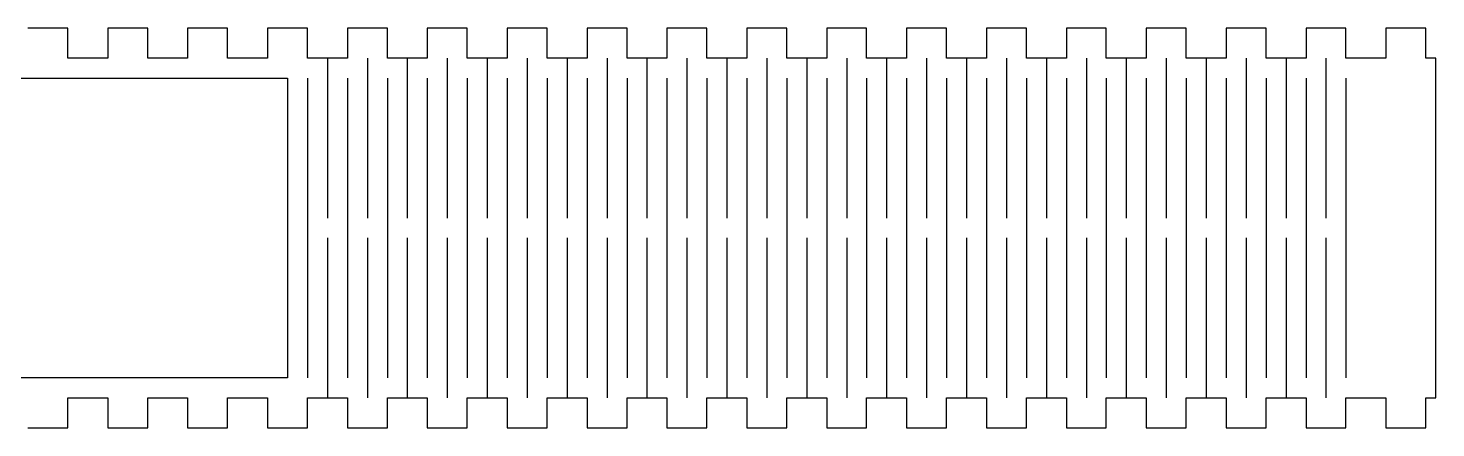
# Model space of a CAD drawing. Header units: millimetres. Extents: x 2233 to 2700, y 1079 to 1274.
# Drawn here: x 2545.1 to 2686.1, y 1079 to 1119 of the extents above; entities that cross this region are included whole.
import ezdxf

# ---------------------------------------------------------------- set-up
doc = ezdxf.new("R2010")
doc.units = ezdxf.units.MM
for name, color, linetype in [('First Etch', 7, 'Continuous'), ('Second Cut', 3, 'Continuous'), ('Third Cut', 2, 'Continuous')]:
    doc.layers.add(name, color=color, linetype=linetype)

msp = doc.modelspace()

# ---------------------------------------------------------------- linework, layer by layer
at = {"layer": 'First Etch'}
msp.add_lwpolyline([(2571.09, 1083.98), (2497.09, 1083.98), (2497.09, 1113.98), (2571.09, 1113.98)], close=True, dxfattribs=at)
at = {"layer": 'Second Cut'}
for p, q in [((2575.09, 1115.98), (2575.09, 1099.98)), ((2579.09, 1115.98), (2579.09, 1099.98)), ((2583.09, 1115.98), (2583.09, 1099.98)), ((2587.09, 1115.98), (2587.09, 1099.98)), ((2591.09, 1115.98), (2591.09, 1099.98)), ((2595.09, 1115.98), (2595.09, 1099.98)), ((2599.09, 1115.98), (2599.09, 1099.98)), ((2603.09, 1115.98), (2603.09, 1099.98)), ((2607.09, 1115.98), (2607.09, 1099.98)), ((2611.09, 1115.98), (2611.09, 1099.98)), ((2615.09, 1115.98), (2615.09, 1099.98)), ((2619.09, 1115.98), (2619.09, 1099.98)), ((2623.09, 1115.98), (2623.09, 1099.98)), ((2627.09, 1115.98), (2627.09, 1099.98)), ((2631.09, 1115.98), (2631.09, 1099.98)), ((2635.09, 1115.98), (2635.09, 1099.98)), ((2639.09, 1115.98), (2639.09, 1099.98)), ((2643.09, 1115.98), (2643.09, 1099.98)), ((2647.09, 1115.98), (2647.09, 1099.98)), ((2651.09, 1115.98), (2651.09, 1099.98)), ((2655.09, 1115.98), (2655.09, 1099.98)), ((2659.09, 1115.98), (2659.09, 1099.98)), ((2663.09, 1115.98), (2663.09, 1099.98)), ((2667.09, 1115.98), (2667.09, 1099.98)), ((2671.09, 1115.98), (2671.09, 1099.98)), ((2675.09, 1115.98), (2675.09, 1099.98)), ((2573.09, 1113.98), (2573.09, 1083.98)), ((2577.09, 1113.98), (2577.09, 1083.98)), ((2581.09, 1113.98), (2581.09, 1083.98)), ((2585.09, 1113.98), (2585.09, 1083.98)), ((2589.09, 1113.98), (2589.09, 1083.98)), ((2593.09, 1113.98), (2593.09, 1083.98)), ((2597.09, 1113.98), (2597.09, 1083.98)), ((2601.09, 1113.98), (2601.09, 1083.98)), ((2605.09, 1113.98), (2605.09, 1083.98)), ((2609.09, 1113.98), (2609.09, 1083.98)), ((2613.09, 1113.98), (2613.09, 1083.98)), ((2617.09, 1113.98), (2617.09, 1083.98)), ((2621.09, 1113.98), (2621.09, 1083.98)), ((2625.09, 1113.98), (2625.09, 1083.98)), ((2629.09, 1113.98), (2629.09, 1083.98)), ((2633.09, 1113.98), (2633.09, 1083.98)), ((2637.09, 1113.98), (2637.09, 1083.98)), ((2641.09, 1113.98), (2641.09, 1083.98)), ((2645.09, 1113.98), (2645.09, 1083.98)), ((2649.09, 1113.98), (2649.09, 1083.98)), ((2653.09, 1113.98), (2653.09, 1083.98)), ((2657.09, 1113.98), (2657.09, 1083.98)), ((2661.09, 1113.98), (2661.09, 1083.98)), ((2665.09, 1113.98), (2665.09, 1083.98)), ((2669.09, 1113.98), (2669.09, 1083.98)), ((2673.09, 1113.98), (2673.09, 1083.98)), ((2677.09, 1113.98), (2677.09, 1083.98)), ((2575.09, 1097.98), (2575.09, 1081.98)), ((2579.09, 1097.98), (2579.09, 1081.98)), ((2583.09, 1097.98), (2583.09, 1081.98)), ((2587.09, 1097.98), (2587.09, 1081.98)), ((2591.09, 1097.98), (2591.09, 1081.98)), ((2595.09, 1097.98), (2595.09, 1081.98)), ((2599.09, 1097.98), (2599.09, 1081.98)), ((2603.09, 1097.98), (2603.09, 1081.98)), ((2607.09, 1097.98), (2607.09, 1081.98)), ((2611.09, 1097.98), (2611.09, 1081.98)), ((2615.09, 1097.98), (2615.09, 1081.98)), ((2619.09, 1097.98), (2619.09, 1081.98)), ((2623.09, 1097.98), (2623.09, 1081.98)), ((2627.09, 1097.98), (2627.09, 1081.98)), ((2631.09, 1097.98), (2631.09, 1081.98)), ((2635.09, 1097.98), (2635.09, 1081.98)), ((2639.09, 1097.98), (2639.09, 1081.98)), ((2643.09, 1097.98), (2643.09, 1081.98)), ((2647.09, 1097.98), (2647.09, 1081.98)), ((2651.09, 1097.98), (2651.09, 1081.98)), ((2655.09, 1097.98), (2655.09, 1081.98)), ((2659.09, 1097.98), (2659.09, 1081.98)), ((2663.09, 1097.98), (2663.09, 1081.98)), ((2667.09, 1097.98), (2667.09, 1081.98)), ((2671.09, 1097.98), (2671.09, 1081.98)), ((2675.09, 1097.98), (2675.09, 1081.98))]:
    msp.add_line(p, q, dxfattribs=at)
at = {"layer": 'Third Cut'}
msp.add_lwpolyline([(2545.09, 1078.98), (2549.09, 1078.98), (2549.09, 1081.98), (2553.09, 1081.98), (2553.09, 1078.98), (2557.09, 1078.98), (2557.09, 1081.98), (2561.09, 1081.98), (2561.09, 1078.98), (2565.09, 1078.98), (2565.09, 1081.98), (2569.09, 1081.98), (2569.09, 1078.98), (2573.09, 1078.98), (2573.09, 1081.98), (2577.09, 1081.98), (2577.09, 1078.98), (2581.09, 1078.98), (2581.09, 1081.98), (2585.09, 1081.98), (2585.09, 1078.98), (2589.09, 1078.98), (2589.09, 1081.98), (2593.09, 1081.98), (2593.09, 1078.98), (2597.09, 1078.98), (2597.09, 1081.98), (2601.09, 1081.98), (2601.09, 1078.98), (2605.09, 1078.98), (2605.09, 1081.98), (2609.09, 1081.98), (2609.09, 1078.98), (2613.09, 1078.98), (2613.09, 1081.98), (2617.09, 1081.98), (2617.09, 1078.98), (2621.09, 1078.98), (2621.09, 1081.98), (2625.09, 1081.98), (2625.09, 1078.98), (2629.09, 1078.98), (2629.09, 1081.98), (2633.09, 1081.98), (2633.09, 1078.98), (2637.09, 1078.98), (2637.09, 1081.98), (2641.09, 1081.98), (2641.09, 1078.98), (2645.09, 1078.98), (2645.09, 1081.98), (2649.09, 1081.98), (2649.09, 1078.98), (2653.09, 1078.98), (2653.09, 1081.98), (2657.09, 1081.98), (2657.09, 1078.98), (2661.09, 1078.98), (2661.09, 1081.98), (2665.09, 1081.98), (2665.09, 1078.98), (2669.09, 1078.98), (2669.09, 1081.98), (2673.09, 1081.98), (2673.09, 1078.98), (2677.09, 1078.98), (2677.09, 1081.98), (2681.09, 1081.98), (2681.09, 1078.98), (2685.09, 1078.98), (2685.09, 1081.98), (2686.09, 1081.98), (2686.09, 1115.98), (2685.09, 1115.98), (2685.09, 1118.98), (2681.09, 1118.98), (2681.09, 1115.98), (2677.09, 1115.98), (2677.09, 1118.98), (2673.09, 1118.98), (2673.09, 1115.98), (2669.09, 1115.98), (2669.09, 1118.98), (2665.09, 1118.98), (2665.09, 1115.98), (2661.09, 1115.98), (2661.09, 1118.98), (2657.09, 1118.98), (2657.09, 1115.98), (2653.09, 1115.98), (2653.09, 1118.98), (2649.09, 1118.98), (2649.09, 1115.98), (2645.09, 1115.98), (2645.09, 1118.98), (2641.09, 1118.98), (2641.09, 1115.98), (2637.09, 1115.98), (2637.09, 1118.98), (2633.09, 1118.98), (2633.09, 1115.98), (2629.09, 1115.98), (2629.09, 1118.98), (2625.09, 1118.98), (2625.09, 1115.98), (2621.09, 1115.98), (2621.09, 1118.98), (2617.09, 1118.98), (2617.09, 1115.98), (2613.09, 1115.98), (2613.09, 1118.98), (2609.09, 1118.98), (2609.09, 1115.98), (2605.09, 1115.98), (2605.09, 1118.98), (2601.09, 1118.98), (2601.09, 1115.98), (2597.09, 1115.98), (2597.09, 1118.98), (2593.09, 1118.98), (2593.09, 1115.98), (2589.09, 1115.98), (2589.09, 1118.98), (2585.09, 1118.98), (2585.09, 1115.98), (2581.09, 1115.98), (2581.09, 1118.98), (2577.09, 1118.98), (2577.09, 1115.98), (2573.09, 1115.98), (2573.09, 1118.98), (2569.09, 1118.98), (2569.09, 1115.98), (2565.09, 1115.98), (2565.09, 1118.98), (2561.09, 1118.98), (2561.09, 1115.98), (2557.09, 1115.98), (2557.09, 1118.98), (2553.09, 1118.98), (2553.09, 1115.98), (2549.09, 1115.98), (2549.09, 1118.98), (2545.09, 1118.98)], dxfattribs=at)

doc.saveas('drawing.dxf')
